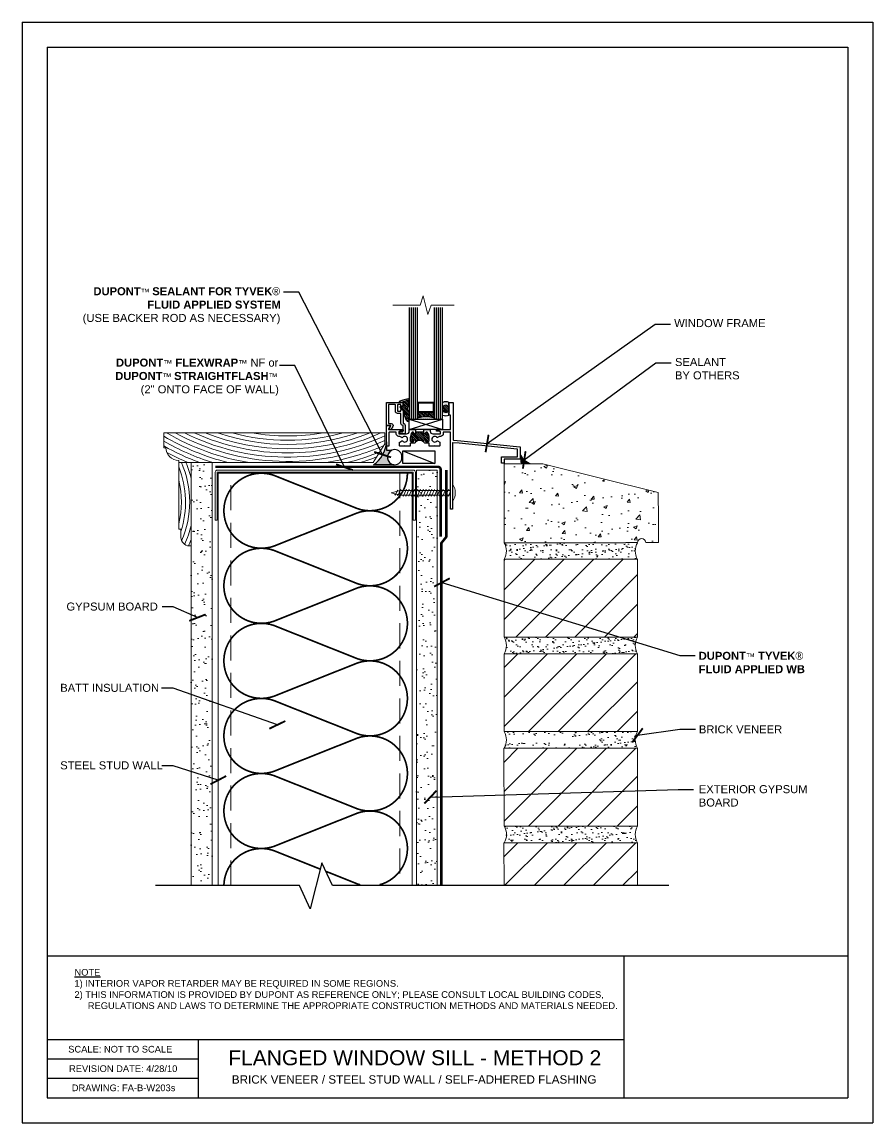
# Model space of a CAD drawing. Extents: x 375.1 to 400.6, y -313 to -280.
import ezdxf

# ---------------------------------------------------------------- set-up
doc = ezdxf.new("R2010")
doc.units = 0
doc.header["$LTSCALE"] = 1.5
doc.header["$MEASUREMENT"] = 0
doc.linetypes.add('DASHED', pattern=[0.75, 0.5, -0.25])
doc.linetypes.add('DASHED2', pattern=[0.375, 0.25, -0.125])
doc.layers.get('0').update_dxf_attribs({"color": 8, "linetype": 'CONTINUOUS'})
for name, color, linetype in [('8x11-ttb$0$B', 5, 'CONTINUOUS'), ('DuPont Self-Adhered Flashing', 252, 'CONTINUOUS'), ('Flanged Window', 250, 'CONTINUOUS'), ('INSULATION', 241, 'CONTINUOUS'), ('SEALANT', 250, 'CONTINUOUS'), ('STRUCTURE', 250, 'CONTINUOUS'), ('TEXT', 7, 'CONTINUOUS'), ('Tyvek FA WB', 10, 'DASHED2')]:
    doc.layers.add(name, color=color, linetype=linetype)
for name, color, linetype, lineweight in [('A-Fasteners', 8, 'CONTINUOUS', 9), ('A-Sealant', 250, 'CONTINUOUS', 15), ('brick', 250, 'CONTINUOUS', 5), ('Gyp Board', 250, 'CONTINUOUS', 20), ('Metal Stud', 250, 'CONTINUOUS', 18), ('Shims', 250, 'CONTINUOUS', 25), ('Wood', 250, 'CONTINUOUS', 20)]:
    doc.layers.add(name, color=color, linetype=linetype, lineweight=lineweight)
doc.layers.add('VIEWPORT', color=7, linetype='CONTINUOUS', plot=False)
doc.styles.add('DETAILS', font='sanss___.ttf', dxfattribs={"height": 1})
doc.dimstyles.new('ARCH_1_1-2_IN', dxfattribs={"dimscale": 0, "dimtxt": 0.09375, "dimasz": 0.09375, "dimexe": 0.0625, "dimexo": 0.0625, "dimgap": 0.0625, "dimtad": 1, "dimdec": 4, "dimlfac": 8, "dimzin": 3, "dimdsep": 46, "dimlunit": 4, "dimtxsty": 'Standard', "dimblk1": 'ARCHTICK', "dimblk2": 'ARCHTICK', "dimsah": 1, "dimcen": 0.0625, "dimdle": 0.0625, "dimclrd": 256, "dimclre": 256, "dimclrt": 256, "dimadec": 0, "dimazin": 0, "dimtfac": 1, "dimtdec": 4, "dimtmove": 0, "dimatfit": 3, "dimldrblk": 'ARCHTICK', "dimfxl": 1, "dimfrac": 2, "dimtolj": 1, "dimtzin": 0, "dimlwd": -1, "dimlwe": -1, "dimarcsym": 0})
pattern_1 = [(37.5, (274.90884, -140.87098), (-0.009449, 0.28902357), [0, -0.228, 0, -0.255, 0, -0.24375]), (7.5, (274.90884, -140.87098), (0.2654665, 0.4233219), [0, -0.123, 0, -0.2055, 0, -0.07875]), (327.5, (274.72434, -140.87098), (0.46712128, 0.00084886), [0, -0.075, 0, -0.27, 0, -0.3525]), (317.5, (274.72434, -140.871), (0.450919, 0.1316513), [0, -0.0375, 0, -0.177, 0, -0.2025])]
pattern_2 = [(135, (399.362042, -297.2471), (0.02762136, 0.02762136), [])]

# ---------------------------------------------------------------- blocks, each defined once
blk = doc.blocks.new('*X1')
at = {"color": 0}
for p, q in [((0.140625, 0.34375), (0.140625, 0.34375)), ((0.15625, 0.375), (0.15625, 0.375)), ((0.171875, 0.34375), (0.171875, 0.34375)), ((0.1875, 0.375), (0.1875, 0.375)), ((0.203125, 0.34375), (0.203125, 0.34375)), ((0.21875, 0.375), (0.21875, 0.375)), ((0.234375, 0.34375), (0.234375, 0.34375)), ((0.25, 0.375), (0.25, 0.375)), ((0.265625, 0.34375), (0.265625, 0.34375)), ((0.28125, 0.375), (0.28125, 0.375)), ((0.296875, 0.34375), (0.296875, 0.34375)), ((0.3125, 0.375), (0.3125, 0.375)), ((0.140625, 0.28125), (0.140625, 0.28125)), ((0.140625, 0.09375), (0.140625, 0.09375)), ((0.140625, 0.03125), (0.140625, 0.03125)), ((0.15625, 0.3125), (0.15625, 0.3125)), ((0.15625, 0.0625), (0.15625, 0.0625)), ((0.15625, 0), (0.15625, 0)), ((0.171875, 0.03125), (0.171875, 0.03125)), ((0.1875, 0.3125), (0.1875, 0.3125)), ((0.1875, 0.0625), (0.1875, 0.0625)), ((0.1875, 0), (0.1875, 0)), ((0.203125, 0.03125), (0.203125, 0.03125)), ((0.21875, 0.3125), (0.21875, 0.3125)), ((0.21875, 0.0625), (0.21875, 0.0625)), ((0.21875, 0), (0.21875, 0)), ((0.234375, 0.03125), (0.234375, 0.03125)), ((0.25, 0.3125), (0.25, 0.3125)), ((0.25, 0.0625), (0.25, 0.0625)), ((0.25, 0), (0.25, 0)), ((0.265625, 0.03125), (0.265625, 0.03125)), ((0.28125, 0.3125), (0.28125, 0.3125)), ((0.28125, 0.0625), (0.28125, 0.0625)), ((0.28125, 0), (0.28125, 0)), ((0.296875, 0.28125), (0.296875, 0.28125)), ((0.296875, 0.09375), (0.296875, 0.09375)), ((0.296875, 0.03125), (0.296875, 0.03125)), ((0.3125, 0.3125), (0.3125, 0.3125)), ((0.3125, 0.25), (0.3125, 0.25)), ((0.3125, 0.125), (0.3125, 0.125)), ((0.3125, 0.0625), (0.3125, 0.0625)), ((0.3125, 0), (0.3125, 0))]:
    blk.add_line(p, q, dxfattribs=at)
blk = doc.blocks.new('_ArchTick')
at = {"color": 0, "linetype": 'ByBlock', "const_width": 0.15}
blk.add_lwpolyline([(-0.5, -0.5), (0.5, 0.5)], dxfattribs=at)
blk = doc.blocks.new('Revsion Date')
at = {"layer": 'TEXT', "insert": (0, 0.203, 0), "char_height": 0.2, "width": 16.26452, "attachment_point": 1, "style": 'DETAILS'}
blk.add_mtext('\\pi-0.033334,l0.033334,t0.1;REVISION DATE: 4/28/10', dxfattribs=at)

msp = doc.modelspace()

# ---------------------------------------------------------------- hatches: boundary and pattern name
at = {"layer": 'brick', "lineweight": 15}
h = msp.add_hatch(dxfattribs=at)
h.set_pattern_fill('AR-CONC', color=256, scale=0.15, style=0)
h.set_pattern_definition([(50, (274.9088, -140.871), (1.0758903, -0.0941282), [0.1125, -1.2375]), (355, (274.9088, -140.871), (-0.208127, 1.128288), [0.09, -0.99]), (100.4514, (274.9985, -140.8788), (0.867764, 1.0341593), [0.09561, -1.051713]), (46.1842, (274.9088, -140.571), (1.600862, -0.2482785), [0.16875, -1.85625]), (96.6356, (275.0422, -140.5917), (1.401994, 1.461177), [0.143415, -1.57757]), (351.1842, (274.9088, -140.571), (1.401993, 1.461178), [0.135, -1.485]), (21, (275.0588, -140.646), (0.8953606, -0.6039283), [0.1125, -1.2375]), (326, (275.0588, -140.646), (0.364973, 1.087725), [0.09, -0.99]), (71.4514, (275.1334, -140.6963), (1.260334, 0.483796), [0.09561, -1.051713]), (37.5, (274.90884, -140.87098), (0.0182398, 0.4993408), [0, -0.978, 0, -1.005, 0, -0.99375]), (7.5, (274.90884, -140.871), (0.3946043, 0.5916176), [0, -0.573, 0, -0.9555, 0, -0.37875]), (327.5, (274.57434, -140.871), (0.80073365, -0.0338323), [0, -0.375, 0, -1.17, 0, -1.5525]), (317.5, (274.42434, -140.871), (0.8747793, 0.1501575), [0, -0.4875, 0, -0.777, 0, -1.1025])])
edge = h.paths.add_edge_path()
edge.add_line((393.164, -295.635), (389.522, -295.635))
edge.add_line((389.522, -295.635), (389.522, -293.956))
edge.add_line((389.522, -293.956), (389.522, -293.269))
edge.add_line((389.522, -293.269), (390.678, -293.269))
edge.add_line((390.678, -293.269), (394.142, -294.135))
edge.add_line((394.142, -294.135), (394.143, -294.918))
edge.add_line((394.143, -294.918), (394.143, -295.634))
edge.add_line((394.143, -295.634), (393.768, -295.634))
edge.add_arc((393.643, -295.634), 0.125, 0, 180)
edge.add_line((393.518, -295.634), (393.164, -295.634))
at = {"layer": 'brick'}
h = msp.add_hatch(dxfattribs=at)
h.set_pattern_fill('AR-SAND', color=256, scale=0.15, style=0)
h.set_pattern_definition(pattern_1)
edge = h.paths.add_edge_path()
edge.add_line((389.523, -296.132), (393.517, -296.13))
edge.add_arc((393.937, -295.883), 0.487, 149.2668, 210.3741, ccw=False)
edge.add_line((393.518, -295.635), (389.522, -295.635))
edge.add_arc((389.099, -295.885), 0.492, -30.2237, 30.5801, ccw=False)
h = msp.add_hatch(dxfattribs=at)
h.set_pattern_fill('_USER', color=256, scale=0.625, angle=45, style=0, pattern_type=0)
h.set_pattern_definition([(45, (19.6978, -386.6829), (-0.4419417, 0.4419417), [])])
h.paths.add_polyline_path([(389.523, -296.132), (393.517, -296.13), (393.518, -298.463), (389.522, -298.466)])
h = msp.add_hatch(dxfattribs=at)
h.set_pattern_fill('AR-SAND', color=256, scale=0.15, style=0)
h.set_pattern_definition(pattern_1)
h.paths.add_polyline_path([(393.518, -304.13), (389.526, -304.132, -0.268754), (389.529, -304.63), (393.517, -304.63, -0.270406)])
h.paths.add_polyline_path([(393.518, -301.296), (389.522, -301.299, -0.079525), (389.579, -301.445), (392.284, -301.445, -1.005361), (392.287, -301.633), (389.583, -301.632, -0.08831), (389.525, -301.796), (393.517, -301.796, -0.270406)])
h.paths.add_polyline_path([(393.518, -298.463), (389.522, -298.466, -0.270406), (389.523, -298.966), (393.517, -298.963, -0.270406)])
h = msp.add_hatch(dxfattribs=at)
h.set_pattern_fill('_USER', color=256, scale=0.625, angle=45, style=0, pattern_type=0)
h.set_pattern_definition([(45, (274.90884, -140.871), (-0.4419417, 0.4419417), [])])
h.paths.add_polyline_path([(389.523, -298.966), (393.517, -298.963), (393.518, -301.296), (389.523, -301.296)])
h = msp.add_hatch(dxfattribs=at)
h.set_pattern_fill('_USER', color=256, scale=0.625, angle=45, style=0, pattern_type=0)
h.set_pattern_definition([(45, (274.90884, -143.7043), (-0.4419417, 0.4419417), [])])
h.paths.add_polyline_path([(389.523, -301.799), (393.517, -301.796), (393.518, -304.13), (389.523, -304.13)])
h = msp.add_hatch(dxfattribs=at)
h.set_pattern_fill('_USER', color=256, scale=0.625, angle=45, style=0, pattern_type=0)
h.set_pattern_definition([(45, (274.90884, -146.53765), (-0.4419417, 0.4419417), [])])
h.paths.add_polyline_path([(389.523, -305.915), (393.517, -305.915), (393.517, -304.63), (389.523, -304.632)])
at = {"layer": 'Flanged Window'}
h = msp.add_hatch(dxfattribs=at)
h.set_pattern_fill('ANSI31', color=256, scale=0.3125, angle=-90, style=0)
h.set_pattern_definition(pattern_2)
edge = h.paths.add_edge_path()
edge.add_ellipse((386.648, -291.566), major_axis=(0.032, 0.139), ratio=0.13155, start_angle=-0.0222, end_angle=136.7674, ccw=False)
edge.add_ellipse((386.629, -291.666), major_axis=(-0.0112, 0.0112), ratio=1, start_angle=37.8961, end_angle=183.4847)
edge.add_ellipse((386.657, -291.692), major_axis=(-0.0161, 0.0161), ratio=1, start_angle=-79.0602, end_angle=2.7461, ccw=False)
edge.add_ellipse((386.665, -291.688), major_axis=(-0.011, 0.011), ratio=1, start_angle=234.6124, end_angle=294.837, ccw=False)
edge.add_line((386.68, -291.685), (386.68, -291.958))
edge.add_line((386.68, -291.958), (386.679, -291.965))
edge.add_ellipse((386.634, -291.963), major_axis=(-0.0457, 0.0011), ratio=0.621164, start_angle=26.7597, end_angle=180, ccw=False)
edge.add_line((386.593, -291.975), (386.516, -291.759))
edge.add_ellipse((386.525, -291.735), major_axis=(-0.0085, 0.0468), ratio=0.312415, start_angle=74.1791, end_angle=117.4577, ccw=False)
edge.add_line((386.509, -291.725), (386.492, -291.649))
edge.add_ellipse((386.454, -291.698), major_axis=(-0.0443, 0.0443), ratio=1, start_angle=-82.9177, end_angle=-45.4556)
edge.add_ellipse((386.457, -291.616), major_axis=(0.0143, 0.0143), ratio=1, start_angle=174.2267, end_angle=217.6308, ccw=False)
edge.add_line((386.441, -291.629), (386.402, -291.566))
edge.add_ellipse((386.417, -291.566), major_axis=(-0.011, 0.011), ratio=1, start_angle=-53.9186, end_angle=45, ccw=False)
edge.add_line((386.42, -291.551), (386.493, -291.562))
edge.add_line((386.493, -291.562), (386.493, -291.432))
edge.add_line((386.493, -291.432), (386.391, -291.432))
edge.add_ellipse((386.391, -291.417), major_axis=(-0.011, 0.011), ratio=1, start_angle=-7.8134, end_angle=135, ccw=False)
edge.add_ellipse((386.531, -291.364), major_axis=(0.149, 0.041), ratio=0.091401, start_angle=0, end_angle=180, ccw=False)
edge.add_line((386.68, -291.323), (386.68, -291.427))
h = msp.add_hatch(dxfattribs=at)
h.set_pattern_fill('ANSI31', color=256, scale=0.3125, angle=-90, style=0)
h.set_pattern_definition(pattern_2)
edge = h.paths.add_edge_path()
edge.add_ellipse((387.18, -292.699), major_axis=(-0.59, 0.59), ratio=1, start_angle=297.5726, end_angle=332.4274, ccw=False)
edge.add_line((387.43, -291.903), (387.43, -291.699))
edge.add_ellipse((387.41, -291.699), major_axis=(0.0141, 0.0141), ratio=1, start_angle=225, end_angle=315, ccw=False)
edge.add_line((387.41, -291.719), (386.95, -291.719))
edge.add_ellipse((386.95, -291.699), major_axis=(0.0141, 0.0141), ratio=1, start_angle=135, end_angle=225, ccw=False)
edge.add_line((386.93, -291.699), (386.93, -291.903))
h = msp.add_hatch(dxfattribs=at)
h.set_pattern_fill('ANSI31', color=256, scale=0.3125, angle=-90, style=0)
h.set_pattern_definition(pattern_2)
edge = h.paths.add_edge_path()
edge.add_ellipse((387.774, -291.621), major_axis=(-0.0752, 0.0752), ratio=1, start_angle=73.1159, end_angle=196.8841, ccw=False)
edge.add_line((387.68, -291.671), (387.68, -291.571))
edge.add_ellipse((387.774, -291.621), major_axis=(0.0752, 0.0752), ratio=1, start_angle=-16.8841, end_angle=106.8841, ccw=False)
edge.add_line((387.868, -291.571), (387.868, -291.671))
h = msp.add_hatch(dxfattribs=at)
h.set_pattern_fill('ANSI31', color=256, scale=0.3125, angle=-90, style=0)
h.set_pattern_definition(pattern_2)
edge = h.paths.add_edge_path()
edge.add_line((387.278, -292.489), (387.278, -292.574))
edge.add_ellipse((387.247, -292.574), major_axis=(-0.0219, 0.0219), ratio=1, start_angle=135, end_angle=225, ccw=False)
edge.add_line((387.247, -292.605), (387.216, -292.605))
edge.add_line((387.216, -292.605), (387.193, -292.605))
edge.add_ellipse((387.193, -292.58), major_axis=(0.0177, 0.0177), ratio=1, start_angle=135.152, end_angle=225, ccw=False)
edge.add_ellipse((387.143, -292.58), major_axis=(0.0177, 0.0177), ratio=1, start_angle=315.152, end_angle=405)
edge.add_ellipse((387.143, -292.58), major_axis=(-0.0177, 0.0177), ratio=1, start_angle=-45, end_angle=45)
edge.add_line((387.118, -292.58), (387.118, -292.617))
edge.add_ellipse((387.168, -292.617), major_axis=(0.0354, 0.0354), ratio=1, start_angle=135, end_angle=140.3917)
edge.add_ellipse((386.993, -292.761), major_axis=(0.133, 0.133), ratio=1, start_angle=3.0989, end_angle=86.9011)
edge.add_ellipse((386.818, -292.617), major_axis=(0.0354, 0.0354), ratio=1, start_angle=309.6083, end_angle=315)
edge.add_line((386.868, -292.617), (386.868, -292.58))
edge.add_ellipse((386.843, -292.58), major_axis=(0.0177, 0.0177), ratio=1, start_angle=315, end_angle=405)
edge.add_ellipse((386.843, -292.58), major_axis=(-0.0177, 0.0177), ratio=1, start_angle=-45, end_angle=44.848)
edge.add_ellipse((386.793, -292.58), major_axis=(-0.0177, 0.0177), ratio=1, start_angle=135, end_angle=224.848, ccw=False)
edge.add_line((386.793, -292.605), (386.739, -292.605))
edge.add_ellipse((386.739, -292.574), major_axis=(0.0219, 0.0219), ratio=1, start_angle=135, end_angle=225, ccw=False)
edge.add_line((386.708, -292.574), (386.708, -292.489))
edge.add_ellipse((386.958, -292.489), major_axis=(-0.177, 0.177), ratio=1, start_angle=4.8372, end_angle=45, ccw=False)
edge.add_ellipse((386.774, -292.334), major_axis=(-0.00707, 0.00707), ratio=1, start_angle=-45, end_angle=4.8372, ccw=False)
edge.add_line((386.774, -292.324), (386.793, -292.324))
edge.add_ellipse((386.793, -292.349), major_axis=(-0.0177, 0.0177), ratio=1, start_angle=225, end_angle=315, ccw=False)
edge.add_ellipse((386.843, -292.349), major_axis=(-0.0177, 0.0177), ratio=1, start_angle=45, end_angle=135)
edge.add_ellipse((386.843, -292.349), major_axis=(0.0177, 0.0177), ratio=1, start_angle=225, end_angle=315)
edge.add_line((386.868, -292.349), (386.868, -292.324))
edge.add_line((386.868, -292.324), (387.118, -292.324))
edge.add_line((387.118, -292.324), (387.118, -292.349))
edge.add_ellipse((387.143, -292.349), major_axis=(0.0177, 0.0177), ratio=1, start_angle=135, end_angle=225)
edge.add_ellipse((387.143, -292.349), major_axis=(0.0177, 0.0177), ratio=1, start_angle=225, end_angle=315)
edge.add_ellipse((387.193, -292.349), major_axis=(-0.0177, 0.0177), ratio=1, start_angle=-45, end_angle=45, ccw=False)
edge.add_line((387.193, -292.324), (387.211, -292.324))
edge.add_ellipse((387.211, -292.334), major_axis=(-0.00707, 0.00707), ratio=1, start_angle=265.1628, end_angle=315, ccw=False)
edge.add_ellipse((387.028, -292.489), major_axis=(0.177, 0.177), ratio=1, start_angle=315, end_angle=355.1628, ccw=False)
at = {"layer": 'Gyp Board'}
h = msp.add_hatch(dxfattribs=at)
h.set_pattern_fill('AR-SAND', color=256, scale=0.25, style=0)
h.set_pattern_definition([(37.5, (-1214.505, -883.25087), (-0.01574834, 0.48170594), [0, -0.38, 0, -0.425, 0, -0.40625]), (7.5, (-1214.505, -883.25087), (0.44244418, 0.70553652), [0, -0.205, 0, -0.3425, 0, -0.13125]), (327.5, (-1214.8125, -883.25087), (0.77853547, 0.00141476), [0, -0.125, 0, -0.45, 0, -0.5875]), (317.5, (-1214.8125, -883.25087), (0.75153165, 0.2194189), [0, -0.0625, 0, -0.295, 0, -0.3375])])
h.paths.add_polyline_path([(380.77, -293.234), (380.14, -293.234), (380.145, -293.544), (380.145, -305.915), (380.77, -305.915)])
h = msp.add_hatch(dxfattribs=at)
h.set_pattern_fill('AR-SAND', color=256, scale=0.25, style=0)
h.set_pattern_definition([(37.5, (-1214.505, -883.10948), (-0.01574834, 0.48170594), [0, -0.38, 0, -0.425, 0, -0.40625]), (7.5, (-1214.505, -883.1095), (0.44244418, 0.70553652), [0, -0.205, 0, -0.3425, 0, -0.13125]), (327.5, (-1214.8125, -883.10948), (0.77853547, 0.00141476), [0, -0.125, 0, -0.45, 0, -0.5875]), (317.5, (-1214.8125, -883.1095), (0.75153165, 0.2194189), [0, -0.0625, 0, -0.295, 0, -0.3375])])
h.paths.add_polyline_path([(387.52, -295.765), (387.515, -295.772), (387.503, -295.743), (387.451, -295.743), (387.431, -295.772), (387.419, -295.743), (387.366, -295.743), (387.346, -295.772), (387.334, -295.743), (387.282, -295.743), (387.262, -295.772), (387.25, -295.743), (387.198, -295.743), (387.178, -295.772), (387.165, -295.743), (387.113, -295.743), (387.093, -295.772), (387.081, -295.743), (387.029, -295.743), (387.009, -295.772), (386.997, -295.743), (386.944, -295.743), (386.924, -295.772), (386.912, -295.743), (386.895, -295.743), (386.895, -305.915), (387.52, -305.915)])
h.paths.add_polyline_path([(387.52, -293.458), (386.895, -293.458), (386.895, -295.597), (386.904, -295.597), (386.925, -295.568), (386.937, -295.597), (386.989, -295.597), (387.009, -295.568), (387.021, -295.597), (387.073, -295.597), (387.093, -295.568), (387.105, -295.597), (387.158, -295.597), (387.178, -295.568), (387.19, -295.597), (387.242, -295.597), (387.262, -295.568), (387.274, -295.597), (387.326, -295.597), (387.346, -295.568), (387.359, -295.597), (387.411, -295.597), (387.431, -295.568), (387.443, -295.597), (387.495, -295.597), (387.52, -295.561)])
at = {"layer": 'SEALANT', "linetype": 'Continuous'}
h = msp.add_hatch(color=256, dxfattribs=at)
edge = h.paths.add_edge_path()
edge.add_arc((385.127, -292.581), 0.866, 303.5139, 357.7539)
edge.add_line((385.993, -292.615), (385.993, -292.865))
edge.add_line((385.993, -292.865), (386.154, -292.864))
edge.add_arc((386.26, -293.073), 0.234, 116.7528, 258.6857)
edge.add_line((386.214, -293.303), (385.605, -293.303))
msp.add_hatch(color=256, dxfattribs=at).paths.add_polyline_path([(390.329, -293.269), (390.04, -293.269), (390.003, -293.231), (390.003, -292.954, 0.262493)])

# ---------------------------------------------------------------- linework, layer by layer
at = {"layer": '8x11-ttb$0$B', "color": 7}
for p, q in [((375.825, -280.778, 0), (375.825, -312.278, 0)), ((375.825, -280.778, 0), (399.825, -280.778, 0)), ((399.825, -280.778, 0), (399.825, -312.278, 0)), ((375.825, -310.528, 0), (393.113, -310.528, 0)), ((375.825, -312.278, 0), (399.825, -312.278, 0))]:
    msp.add_line(p, q, dxfattribs=at)
at = {"layer": '8x11-ttb$0$B', "color": 7, "elevation": 0}
for points in [[(399.825, -308.033), (375.825, -308.033)], [(393.113, -308.033), (393.113, -312.278)], [(380.351, -310.528), (380.351, -312.278)], [(380.351, -311.111), (375.825, -311.111)], [(380.351, -311.695), (375.825, -311.695)]]:
    msp.add_lwpolyline(points, dxfattribs=at)
at = {"layer": 'A-Fasteners'}
for p, q in [((386.416, -294.069, 0), (386.134, -294.142, 0)), ((386.134, -294.142, 0), (386.416, -294.214, 0)), ((386.238, -294.168, 0), (386.264, -294.208, 0)), ((386.326, -294.059, 0), (386.264, -294.208, 0)), ((386.314, -294.188, 0), (386.341, -294.228, 0)), ((386.326, -294.059, 0), (386.345, -294.088, 0)), ((386.418, -294.039, 0), (386.341, -294.228, 0)), ((386.394, -294.209, 0), (386.418, -294.244, 0)), ((386.416, -294.069, 0), (387.915, -294.069, 0)), ((387.915, -294.214, 0), (386.416, -294.214, 0)), ((386.503, -294.039, 0), (386.418, -294.244, 0)), ((386.418, -294.039, 0), (386.438, -294.068, 0)), ((386.483, -294.215, 0), (386.503, -294.244, 0)), ((386.503, -294.039, 0), (386.522, -294.068, 0)), ((386.587, -294.039, 0), (386.503, -294.244, 0)), ((386.567, -294.215, 0), (386.587, -294.244, 0)), ((386.587, -294.039, 0), (386.607, -294.068, 0)), ((386.671, -294.039, 0), (386.587, -294.244, 0)), ((386.652, -294.215, 0), (386.671, -294.244, 0)), ((386.756, -294.039, 0), (386.671, -294.244, 0)), ((386.671, -294.039, 0), (386.691, -294.068, 0)), ((386.736, -294.215, 0), (386.756, -294.244, 0)), ((386.756, -294.039, 0), (386.775, -294.068, 0)), ((386.84, -294.039, 0), (386.756, -294.244, 0)), ((386.82, -294.215, 0), (386.84, -294.244, 0)), ((386.84, -294.039, 0), (386.86, -294.068, 0)), ((386.924, -294.039, 0), (386.84, -294.244, 0)), ((386.905, -294.215, 0), (386.924, -294.244, 0)), ((387.009, -294.039, 0), (386.924, -294.244, 0)), ((386.924, -294.039, 0), (386.944, -294.068, 0)), ((386.989, -294.215, 0), (387.009, -294.244, 0)), ((387.093, -294.039, 0), (387.009, -294.244, 0)), ((387.009, -294.039, 0), (387.029, -294.068, 0)), ((387.073, -294.215, 0), (387.093, -294.244, 0)), ((387.178, -294.039, 0), (387.093, -294.244, 0)), ((387.093, -294.039, 0), (387.113, -294.068, 0)), ((387.158, -294.215, 0), (387.178, -294.244, 0)), ((387.178, -294.039, 0), (387.197, -294.068, 0)), ((387.262, -294.039, 0), (387.178, -294.244, 0)), ((387.242, -294.215, 0), (387.262, -294.244, 0)), ((387.262, -294.039, 0), (387.282, -294.068, 0)), ((387.346, -294.039, 0), (387.262, -294.244, 0)), ((387.327, -294.215, 0), (387.346, -294.244, 0)), ((387.346, -294.039, 0), (387.366, -294.068, 0)), ((387.431, -294.039, 0), (387.346, -294.244, 0)), ((387.411, -294.215, 0), (387.431, -294.244, 0)), ((387.431, -294.039, 0), (387.45, -294.068, 0)), ((387.515, -294.039, 0), (387.431, -294.244, 0)), ((387.495, -294.215, 0), (387.515, -294.244, 0)), ((387.515, -294.039, 0), (387.535, -294.068, 0)), ((387.599, -294.039, 0), (387.515, -294.244, 0)), ((387.58, -294.215, 0), (387.599, -294.244, 0)), ((387.684, -294.039, 0), (387.599, -294.244, 0)), ((387.599, -294.039, 0), (387.619, -294.068, 0)), ((387.664, -294.215, 0), (387.684, -294.244, 0)), ((387.768, -294.039, 0), (387.684, -294.244, 0)), ((387.684, -294.039, 0), (387.704, -294.068, 0)), ((387.748, -294.215, 0), (387.768, -294.244, 0)), ((387.853, -294.039, 0), (387.768, -294.244, 0)), ((387.768, -294.039, 0), (387.788, -294.068, 0)), ((387.833, -294.215, 0), (387.853, -294.244, 0)), ((387.853, -294.039, 0), (387.872, -294.068, 0)), ((387.915, -294.094, 0), (387.853, -294.244, 0))]:
    msp.add_line(p, q, dxfattribs=at)
at = {"layer": 'A-Fasteners', "elevation": 0}
msp.add_lwpolyline([(387.982, -293.889), (387.982, -294.389)], dxfattribs=at)
at = {"layer": 'A-Fasteners'}
msp.add_arc((387.616, -294.139, 0), 0.443, 325.6322, 34.3678, dxfattribs=at)
at = {"layer": 'A-Sealant'}
for p, q in [((387.008, -288.514, 0), (387.092, -288.235, 0)), ((387.092, -288.235, 0), (387.24, -288.793, 0)), ((386.188, -288.514, 0), (387.008, -288.514, 0)), ((387.24, -288.793, 0), (387.34, -288.514, 0)), ((387.34, -288.514, 0), (388.028, -288.514, 0))]:
    msp.add_line(p, q, dxfattribs=at)
msp.add_arc((390.445, -292.822, 0), 0.461, 196.6456, 255.4774, dxfattribs=at)
at = {"layer": 'brick', "lineweight": 15}
msp.add_lwpolyline([(393.164, -295.635), (389.522, -295.635), (389.522, -293.956), (389.522, -293.269), (390.678, -293.269), (394.142, -294.135), (394.143, -294.918), (394.143, -295.634), (393.768, -295.634, 1), (393.518, -295.634), (393.164, -295.634)], format="xyb", dxfattribs=at)
at = {"layer": 'brick'}
for points in [[(393.518, -298.463), (389.522, -298.466), (389.523, -296.132), (393.517, -296.13), (393.518, -298.463, 0.270406), (393.517, -298.963, 0.907431), (393.517, -298.963, -0.193127)], [(393.518, -301.296), (389.522, -301.299), (389.523, -298.966), (393.517, -298.963), (393.518, -301.296, 0.270406), (393.517, -301.796, 0.907431), (393.517, -301.796, -0.193127)], [(393.518, -304.13), (389.522, -304.132), (389.517, -301.796), (393.517, -301.796), (393.518, -304.13, 0.270406), (393.517, -304.63, 0.907431), (393.517, -304.63, -0.193127)]]:
    msp.add_lwpolyline(points, format="xyb", dxfattribs=at)
msp.add_lwpolyline([(389.52, -305.915), (389.517, -304.63), (393.517, -304.63), (393.517, -305.915)], dxfattribs=at)
for centre, radius, start, end in [((389.099, -295.885), 0.492, 329.7763, 30.5801), ((393.946, -295.886), 0.496, 149.5601, 210.0851), ((389.094, -298.717), 0.496, 329.9149, 30.4399), ((389.094, -301.55), 0.496, 329.9149, 30.4399), ((389.098, -304.384), 0.496, 329.9149, 30.4399)]:
    msp.add_arc(centre, radius, start, end, dxfattribs=at)
at = {"layer": 'DuPont Self-Adhered Flashing', "const_width": 0.075}
msp.add_lwpolyline([(387.62, -295.458), (387.62, -293.442, 0.414214), (387.54, -293.362), (380.864, -293.362)], format="xyb", dxfattribs=at)
at = {"layer": 'Flanged Window'}
for p, q in [((386.743, -291.934, 0), (386.743, -288.586, 0)), ((386.805, -291.934, 0), (386.805, -288.586, 0)), ((386.868, -291.934, 0), (386.868, -288.586, 0)), ((387.493, -291.934, 0), (387.493, -288.586, 0)), ((387.555, -291.934, 0), (387.555, -288.586, 0)), ((387.618, -291.934, 0), (387.618, -288.586, 0)), ((386.68, -291.427, 0), (386.68, -291.323, 0)), ((386.493, -291.432, 0), (386.391, -291.432, 0)), ((386.441, -291.629, 0), (386.402, -291.566, 0)), ((386.42, -291.551, 0), (386.493, -291.562, 0)), ((386.509, -291.725, 0), (386.492, -291.649, 0)), ((386.493, -291.562, 0), (386.493, -291.432, 0)), ((386.68, -291.685, 0), (386.68, -291.958, 0)), ((387.68, -291.809, 0), (387.68, -291.433, 0)), ((387.868, -291.433, 0), (387.868, -291.809, 0)), ((386.593, -291.975, 0), (386.516, -291.759, 0)), ((386.68, -291.958, 0), (386.679, -291.965, 0))]:
    msp.add_line(p, q, dxfattribs=at)
at = {"layer": 'Flanged Window', "elevation": 0}
for points in [[(386.68, -288.586), (386.68, -291.903), (386.711, -291.934), (386.899, -291.934), (386.93, -291.903), (386.93, -288.586)], [(387.43, -288.586), (387.43, -291.903), (387.461, -291.934), (387.649, -291.934), (387.68, -291.903), (387.68, -288.586)], [(386.68, -291.934), (387.68, -292.246)], [(386.68, -292.246), (387.68, -291.934)], [(387.118, -292.324), (386.868, -292.324)]]:
    msp.add_lwpolyline(points, dxfattribs=at)
for points in [[(386.483, -291.646, -0.414214), (386.493, -291.656), (386.493, -292.059, -0.414214), (386.555, -292.121), (386.555, -292.361, -0.414214), (386.545, -292.371), (386.426, -292.371, -0.880809), (386.426, -292.309), (386.483, -292.309, 0.414214), (386.493, -292.299), (386.493, -292.121), (386.493, -292.121, -0.414214), (386.431, -292.059), (386.431, -291.768, 0.414214), (386.421, -291.758), (386.328, -291.758, -0.414214), (386.266, -291.696), (386.266, -291.506, 0.414214), (386.256, -291.496), (386.065, -291.496, 0.414214), (386.055, -291.506), (386.055, -292.049, 0.414214), (386.065, -292.059), (386.133, -292.059, -0.579), (386.186, -292.152), (386.137, -292.236, -0.266624), (386.128, -292.241), (386.08, -292.241, -0.579), (386.071, -292.226), (386.124, -292.136, 0.579), (386.115, -292.121), (385.993, -292.121), (385.993, -291.434), (386.493, -291.434), (386.493, -291.536, -0.414214), (386.483, -291.546), (386.438, -291.546, -0.414214), (386.428, -291.536), (386.428, -291.506, 0.414214), (386.418, -291.496), (386.338, -291.496, 0.414214), (386.328, -291.506), (386.328, -291.656), (386.328, -291.686, 0.414214), (386.338, -291.696), (386.418, -291.696, 0.414214), (386.428, -291.686), (386.428, -291.656, -0.414214), (386.438, -291.646)], [(387.41, -291.434), (386.95, -291.434, 0.414214), (386.93, -291.454), (386.93, -291.699, 0.414214), (386.95, -291.719), (387.41, -291.719, 0.414214), (387.43, -291.699), (387.43, -291.454, 0.414214)], [(388.225, -292.582), (389.993, -292.759, -0.385314), (390.002, -292.769), (390.002, -293.135), (389.518, -293.135), (389.518, -293.253), (389.44, -293.253), (389.44, -293.057), (389.924, -293.057), (389.924, -292.839, 0.385314), (389.915, -292.829), (388.178, -292.656), (387.988, -292.637, 0.443716), (387.977, -292.647), (387.977, -293.737), (387.977, -293.737), (387.977, -293.757), (387.977, -294.635), (387.915, -294.635), (387.915, -292.334, 0.414214), (387.905, -292.324), (387.706, -292.324, 0.414214), (387.696, -292.334), (387.696, -292.371, -0.414214), (387.618, -292.449), (387.593, -292.449, 0.131652), (387.588, -292.45), (387.524, -292.487, -0.383968), (387.511, -292.484, 3.079589), (387.511, -292.585, -0.383968), (387.524, -292.583), (387.593, -292.622, -0.267949), (387.598, -292.631), (387.598, -292.715, -0.414214), (387.567, -292.746), (387.457, -292.746), (387.442, -292.731), (387.427, -292.746), (387.288, -292.746, -0.414214), (387.278, -292.736), (387.278, -292.665, 0.414214), (387.268, -292.655), (387.168, -292.655, -0.414214), (387.118, -292.605), (387.118, -292.58, -0.414214), (387.143, -292.555, -0.414214), (387.168, -292.58, 0.414214), (387.193, -292.605), (387.247, -292.605, 0.414214), (387.278, -292.574), (387.278, -292.489, 0.177059), (387.219, -292.327, 0.22095), (387.211, -292.324), (387.193, -292.324, 0.414214), (387.168, -292.349, -0.414214), (387.143, -292.374, -0.414214), (387.118, -292.349), (387.118, -292.246), (387.296, -292.246, -0.414214), (387.306, -292.256), (387.306, -292.291, 0.414214), (387.386, -292.371), (387.608, -292.371, 0.414214), (387.618, -292.361), (387.618, -292.327, 0.414214), (387.587, -292.296), (387.508, -292.296, -0.414214), (387.493, -292.281), (387.493, -292.256, -0.414214), (387.503, -292.246), (387.905, -292.246, 0.414214), (387.915, -292.236), (387.915, -291.819, 0.414214), (387.905, -291.809), (387.878, -291.809, -0.414214), (387.868, -291.799), (387.868, -291.741), (387.883, -291.726), (387.868, -291.711), (387.883, -291.696), (387.868, -291.681), (387.883, -291.666), (387.868, -291.651), (387.883, -291.636), (387.868, -291.621), (387.883, -291.606), (387.868, -291.591), (387.883, -291.576), (387.868, -291.561), (387.883, -291.546), (387.868, -291.531), (387.883, -291.516), (387.868, -291.501), (387.868, -291.434), (387.993, -291.434), (387.993, -292.55, 0.385314), (388.002, -292.56)], [(386.708, -292.574, 0.414214), (386.739, -292.605), (386.793, -292.605, 0.414214), (386.818, -292.58, -0.414214), (386.843, -292.555, -0.414214), (386.868, -292.58), (386.868, -292.605, -0.414214), (386.818, -292.655), (386.718, -292.655, 0.414214), (386.708, -292.665), (386.708, -292.736, -0.414214), (386.698, -292.746), (386.559, -292.746), (386.544, -292.731), (386.529, -292.746), (386.419, -292.746, -0.414214), (386.388, -292.715), (386.388, -292.631, -0.267949), (386.393, -292.622), (386.461, -292.583, -0.383968), (386.474, -292.585, 3.079589), (386.474, -292.484, -0.383968), (386.461, -292.487), (386.397, -292.45, 0.131652), (386.392, -292.449), (386.368, -292.449, -0.414214), (386.29, -292.371), (386.29, -292.334, 0.414214), (386.28, -292.324), (386.081, -292.324, 0.414214), (386.071, -292.334), (386.071, -292.746), (385.993, -292.746), (385.993, -292.246), (385.993, -292.121), (386.108, -292.121, -0.414214), (386.118, -292.131, -0.131652), (386.116, -292.136), (386.061, -292.231, 0.57735), (386.07, -292.246), (386.483, -292.246, -0.414214), (386.493, -292.256), (386.493, -292.281, -0.414214), (386.478, -292.296), (386.399, -292.296, 0.414214), (386.368, -292.327), (386.368, -292.361, 0.414214), (386.378, -292.371), (386.6, -292.371, 0.414214), (386.68, -292.291), (386.68, -292.256, -0.414214), (386.69, -292.246), (386.868, -292.246), (386.868, -292.349, -0.414214), (386.843, -292.374, -0.414214), (386.818, -292.349, 0.414214), (386.793, -292.324), (386.774, -292.324, 0.22095), (386.766, -292.327, 0.177059), (386.708, -292.489)]]:
    msp.add_lwpolyline(points, format="xyb", close=True, dxfattribs=at)
for points in [[(387.41, -291.454), (386.95, -291.454), (386.95, -291.699), (387.41, -291.699)], [(387.68, -292.246), (386.68, -292.246), (386.68, -291.934), (387.68, -291.934)]]:
    msp.add_lwpolyline(points, close=True, dxfattribs=at)
at = {"layer": 'Flanged Window'}
for centre, radius, start, end in [((386.391, -291.417, 0), 0.0156, 127.1866, 270), ((386.417, -291.566, 0), 0.0156, 81.0814, 180), ((386.457, -291.616, 0), 0.0202, 219.2267, 273.0903), ((386.454, -291.698, 0), 0.0627, 52.0823, 86.1767), ((386.629, -291.666, 0), 0.0158, 174.9655, 318.4847), ((386.657, -291.692, 0), 0.0227, 55.9398, 138.3518), ((386.665, -291.688, 0), 0.0156, 9.6124, 69.837), ((387.774, -291.631, 0), 0.219, 64.6528, 115.3472), ((387.774, -291.621, 0), 0.106, 28.1159, 151.8841), ((387.774, -291.621, 0), 0.106, 208.1159, 331.8841), ((387.18, -292.699, 0), 0.835, 72.5726, 107.4274), ((387.774, -291.611, 0), 0.219, 244.6528, 295.3472), ((386.993, -292.761, 0), 0.187, 48.0989, 131.9011)]:
    msp.add_arc(centre, radius, start, end, dxfattribs=at)
for centre, major_axis, ratio, start_param, end_param in [((386.531, -291.364, 0), (0.149, 0.041), 0.091401, 0, 3.141593), ((386.648, -291.566, 0), (0.032, 0.139), 0.13155, -0.000388, 2.388387), ((386.525, -291.735, 0), (-0.0085, 0.0468), 0.312415, 1.29467, 2.050024), ((386.634, -291.963, 0), (-0.0457, 0.0011), 0.621164, 0.467045, 3.141593)]:
    msp.add_ellipse(centre, major_axis=major_axis, ratio=ratio, start_param=start_param, end_param=end_param, dxfattribs=at)
at = {"layer": 'Gyp Board'}
for points in [[(380.145, -305.915), (380.145, -293.234), (380.77, -293.234), (380.77, -305.915)], [(387.52, -305.915), (387.52, -293.458), (386.895, -293.458), (386.895, -305.915)]]:
    msp.add_lwpolyline(points, dxfattribs=at)
at = {"layer": 'INSULATION', "color": 253, "const_width": 0.05}
for points in [[(386.624, -300.302, 0.51555), (385.131, -299.239), (382.617, -300.24, -1.40437), (382.617, -298.114), (385.131, -299.115, 1.40437), (385.131, -296.989), (382.617, -297.99, -1.40437), (382.617, -295.864), (385.131, -296.865, 1.40437), (385.131, -294.739), (382.617, -295.74, -1.40437), (382.617, -293.614), (385.131, -294.615, 0.51555), (386.624, -293.552)], [(385.791, -305.888, 1.036048), (385.131, -303.739), (382.617, -304.74, -1.40437), (382.617, -302.614), (385.131, -303.615, 1.40437), (385.131, -301.489), (382.617, -302.49, -1.40437), (382.617, -300.364), (385.131, -301.365, 0.51555), (386.624, -300.302)], [(381.124, -305.915, -0.512315), (382.617, -304.864), (384.014, -305.42)], [(384.182, -305.487), (385.131, -305.865, 0.017623), (385.206, -305.888, 0.017623)]]:
    msp.add_lwpolyline(points, format="xyb", dxfattribs=at)
at = {"layer": 'Metal Stud'}
msp.add_lwpolyline([(386.801, -294.958), (386.801, -293.521), (380.926, -293.521), (380.926, -294.958), (380.864, -294.958), (380.864, -293.521, -0.414214), (380.926, -293.458), (386.801, -293.458, -0.414214), (386.864, -293.521), (386.864, -294.958)], format="xyb", close=True, dxfattribs=at)
at = {"layer": 'Metal Stud', "lineweight": 13}
msp.add_lwpolyline([(380.957, -305.915), (380.957, -293.552), (386.77, -293.552), (386.77, -305.915)], dxfattribs=at)
at = {"layer": 'Metal Stud', "linetype": 'DASHED', "lineweight": 5}
msp.add_lwpolyline([(381.332, -305.915), (381.332, -293.552), (386.395, -293.552), (386.395, -305.915)], dxfattribs=at)
at = {"layer": 'SEALANT', "linetype": 'Continuous'}
msp.add_lwpolyline([(385.605, -293.303, 0.241187), (385.993, -292.615), (385.993, -292.865), (386.154, -292.864, 0.712851), (386.214, -293.303), (385.605, -293.303)], format="xyb", dxfattribs=at)
at = {"layer": 'SEALANT', "linetype": 'Continuous', "extrusion": (0, 0, -1)}
msp.add_ellipse((386.243, -293.072), major_axis=(0, 0.228), ratio=0.957138, start_param=-1.570796, end_param=4.712389, dxfattribs=at)
at = {"layer": 'Shims'}
msp.add_line((386.483, -292.88), (387.449, -293.265, 0), dxfattribs=at)
at = {"layer": 'Shims', "elevation": 0}
msp.add_lwpolyline([(386.483, -292.88), (387.449, -292.88), (387.449, -293.265), (386.483, -293.265)], close=True, dxfattribs=at)
at = {"layer": 'STRUCTURE'}
msp.add_lwpolyline([(394.462, -305.915), (384.379, -305.915), (384.063, -305.23), (383.708, -306.614), (383.386, -305.915), (379.072, -305.915)], dxfattribs=at)
at = {"layer": 'Tyvek FA WB', "flags": 128}
msp.add_lwpolyline([(387.64, -305.915, 0.075, 0.075, 0), (387.64, -295.648, 0.075, 0.075, 0), (387.79, -295.458, 0.075, 0.075, 0), (387.79, -293.46, 0, 0, 0)], format="xyseb", dxfattribs=at)
at = {"layer": 'VIEWPORT', "color": 1}
for p, q in [((375.075, -280.028, 0), (375.075, -313.028, 0)), ((375.075, -280.028, 0), (400.575, -280.028, 0)), ((400.575, -280.028, 0), (400.575, -313.028, 0)), ((375.075, -313.028, 0), (400.575, -313.028, 0))]:
    msp.add_line(p, q, dxfattribs=at)
at = {"layer": 'Wood'}
for points in [[(379.388, -292.789), (379.325, -292.789), (379.325, -292.344), (380.275, -292.344)], [(380.187, -292.344), (385.946, -292.344), (385.946, -292.676), (385.946, -292.676), (385.6, -293.234), (380.168, -293.234)]]:
    msp.add_lwpolyline(points, dxfattribs=at)
msp.add_lwpolyline([(380.256, -293.234), (379.77, -293.234), (379.77, -293.17, -0.414214), (379.388, -292.789)], format="xyb", dxfattribs=at)
msp.add_lwpolyline([(379.832, -295.234), (379.77, -295.234), (379.77, -293.234), (380.145, -293.234), (380.145, -295.734), (380.082, -295.734, -0.369161), (379.832, -295.478)], format="xyb", close=True, dxfattribs=at)
for centre, radius, start, end in [((383.035, -286.14, 0), 7.186, 239.6806, 260.7893), ((383.035, -286.14, 0), 7.059, 241.4952, 294.3535), ((383.035, -286.14, 0), 6.932, 243.4956, 294.8302), ((383.035, -286.14, 0), 6.805, 245.7309, 294.2691), ((383.035, -286.14, 0), 6.678, 248.2775, 291.7225), ((383.035, -286.14, 0), 6.551, 251.2668, 288.7332), ((383.035, -286.14, 0), 6.423, 254.9666, 285.0334), ((383.035, -286.14, 0), 6.296, 260.1582, 279.8418), ((383.035, -286.14, 0), 7.314, 239.5174, 255.9163), ((383.035, -286.14, 0), 7.441, 240.0922, 252.4326), ((383.035, -286.14, 0), 7.568, 240.6445, 249.6097), ((383.035, -286.14, 0), 7.695, 241.948, 247.198), ((383.035, -286.14, 0), 7.186, 279.2107, 293.6404), ((383.035, -286.14, 0), 7.314, 284.0837, 292.2189), ((377.195, -294.416, 0), 2.781, 341.5034, 22.1999), ((377.195, -294.416, 0), 2.906, 336.4223, 23.9906), ((377.315, -294.382), 2.906, 13.1913, 23.2762), ((382.975, -286.14, 0), 7.441, 287.5674, 291.54), ((377.195, -294.416, 0), 2.656, 345.7988, 14.2012), ((377.195, -294.416, 0), 3.031, 335.257, 346.7105), ((377.195, -294.416, 0), 3.156, 335.3584, 339.1762)]:
    msp.add_arc(centre, radius, start, end, dxfattribs=at)

# ---------------------------------------------------------------- block references
at = {"layer": 'Flanged Window', "rotation": 180}
msp.add_blockref('*X1', (387.993, -291.433, 0), dxfattribs=at)
at = {"layer": 'TEXT'}
msp.add_blockref('Revsion Date', (376.484, -311.503), dxfattribs=at)

# ---------------------------------------------------------------- texts
at = {"layer": 'TEXT', "attachment_point": 1, "style": 'DETAILS'}
for s, insert, char_height, width in [('\\pi1.5423;{\\fSansSerif|b1|i0|c2|p2;DUPONT\\fArial|b0|i0|c0|p32;\\H0.8125x;™\\fArial|b1|i0|c0|p32; \\H1.2308x;SEALANT FOR TYVEK\\fSymbol|b0|i0|c2|p18;â\\fArial|b0|i0|c0|p32; \\P\\pi3.1562;\\fArial|b1|i0|c0|p32;FLUID APPLIED SYSTEM\\P\\pi1.2207;\\fArial|b0|i0|c0|p32;\\H0.99998x;(USE BACKER ROD AS NECESSARY)}', (375.672, -287.978, 0), 0.24, 7.11285), ('WINDOW FRAME', (394.618, -288.933, 0), 0.24, 6.52135), ('\\pi1.7625;{\\fSansSerif|b1|i0|c2|p2;DUPONT\\fArial|b0|i0|c0|p32;\\H0.8125x;™\\fSansSerif|b1|i0|c2|p2;\\H1.2308x; FLEXWRAP\\fArial|b0|i0|c0|p32;\\H0.81248x;™\\fSansSerif|b1|i0|c2|p2;\\H1.2308x; \\fSansSerif|b0|i0|c2|p2;NF }or \\P\\pi1.7405;{\\fSansSerif|b1|i0|c2|p2;\\H0.99997x;DUPONT\\fArial|b0|i0|c0|p32;\\H0.8125x;™\\fArial|b1|i0|c0|p32; \\H1.2308x;STRAIGHTFLASH\\fArial|b0|i0|c0|p32;\\H0.81248x;™\\fSansSerif|b0|i0|c2|p2;\\H1.2308x;\\P\\pi2.5023;(2" ONTO FACE OF WALL)}', (376.128, -290.117, 0), 0.24, 6.52135), ('SEALANT \\PBY OTHERS', (394.641, -290.099, 0), 0.24, 6.52135), ('GYPSUM BOARD', (376.406, -297.429, 0), 0.24, 6.52135), ('{\\fSansSerif|b1|i0|c2|p2;DUPONT\\fArial|b0|i0|c0|p32;\\H0.8125x;™\\fSansSerif|b1|i0|c2|p2;\\H1.2308x; TYVEK\\fSymbol|b0|i0|c2|p18;â\\fSansSerif|b1|i0|c2|p2; \\PFLUID APPLIED WB}', (395.352, -298.906, 0), 0.24, 6.52135), ('BATT INSULATION', (376.22, -299.865, 0), 0.24, 6.52135), ('BRICK VENEER', (395.358, -301.11, 0), 0.24, 6.52135), ('STEEL STUD WALL', (376.22, -302.189, 0), 0.24, 6.52135), ('EXTERIOR GYPSUM \\PBOARD', (395.355, -302.903, 0), 0.24, 6.52135), ('{\\LNOTE\\P}1) INTERIOR VAPOR RETARDER MAY BE REQUIRED IN SOME REGIONS.\\P\\pi-0.4,l0.4;2) THIS INFORMATION IS PROVIDED BY DUPONT AS REFERENCE ONLY; PLEASE CONSULT LOCAL BUILDING CODES, REGULATIONS AND LAWS TO DETERMINE THE APPROPRIATE CONSTRUCTION METHODS AND MATERIALS NEEDED.', (376.646, -308.412, 0), 0.2, 16.26452), ('\\pi-0.033334,l0.033334,t0.1;SCALE: NOT TO SCALE', (376.459, -310.717, 0), 0.2, 16.26452), ('\\pi1.2508;{\\H0.9x;FLANGED WINDOW SILL - METHOD 2 }\\P\\pi1.3577;{\\H0.5x;BRICK VENEER / STEEL STUD WALL / SELF-ADHERED FLASHING}', (380.005, -310.849, 0), 0.5, 13.39365), ('\\pi-0.033334,l0.033334,t0.1;DRAWING: FA-B-W203s', (376.566, -311.875, 0), 0.2, 16.26452)]:
    msp.add_mtext(s, dxfattribs=dict(at, insert=insert, char_height=char_height, width=width))

# ---------------------------------------------------------------- leaders
at = {"layer": 'TEXT'}
for points in [[(385.882, -292.996, 0), (383.374, -288.124, 0), (382.914, -288.124, 0)], [(389.011, -292.661, 0), (394.049, -289.081, 0), (394.509, -289.081, 0)], [(384.736, -293.372, 0), (383.25, -290.321, 0), (382.79, -290.321, 0)], [(390.124, -293.154, 0), (394.072, -290.248, 0), (394.532, -290.248, 0)], [(387.66, -296.826, 0), (394.787, -299.017, 0), (395.247, -299.017, 0)], [(380.332, -297.881, 0), (379.602, -297.561, 0), (379.27, -297.561, 0)], [(382.727, -301.095, 0), (379.602, -299.998, 0), (379.258, -299.998, 0)], [(393.518, -301.409, 0), (394.792, -301.223, 0), (395.252, -301.223, 0)], [(380.957, -302.751, 0), (379.602, -302.322, 0), (379.266, -302.322, 0)], [(387.315, -303.259, 0), (394.741, -303.036, 0), (395.201, -303.036, 0)]]:
    msp.add_leader(points, dimstyle='ARCH_1_1-2_IN', override={"dimscale": 4, "dimgap": 0.0625, "dimtad": 0}, dxfattribs=at)

doc.saveas('drawing.dxf')
